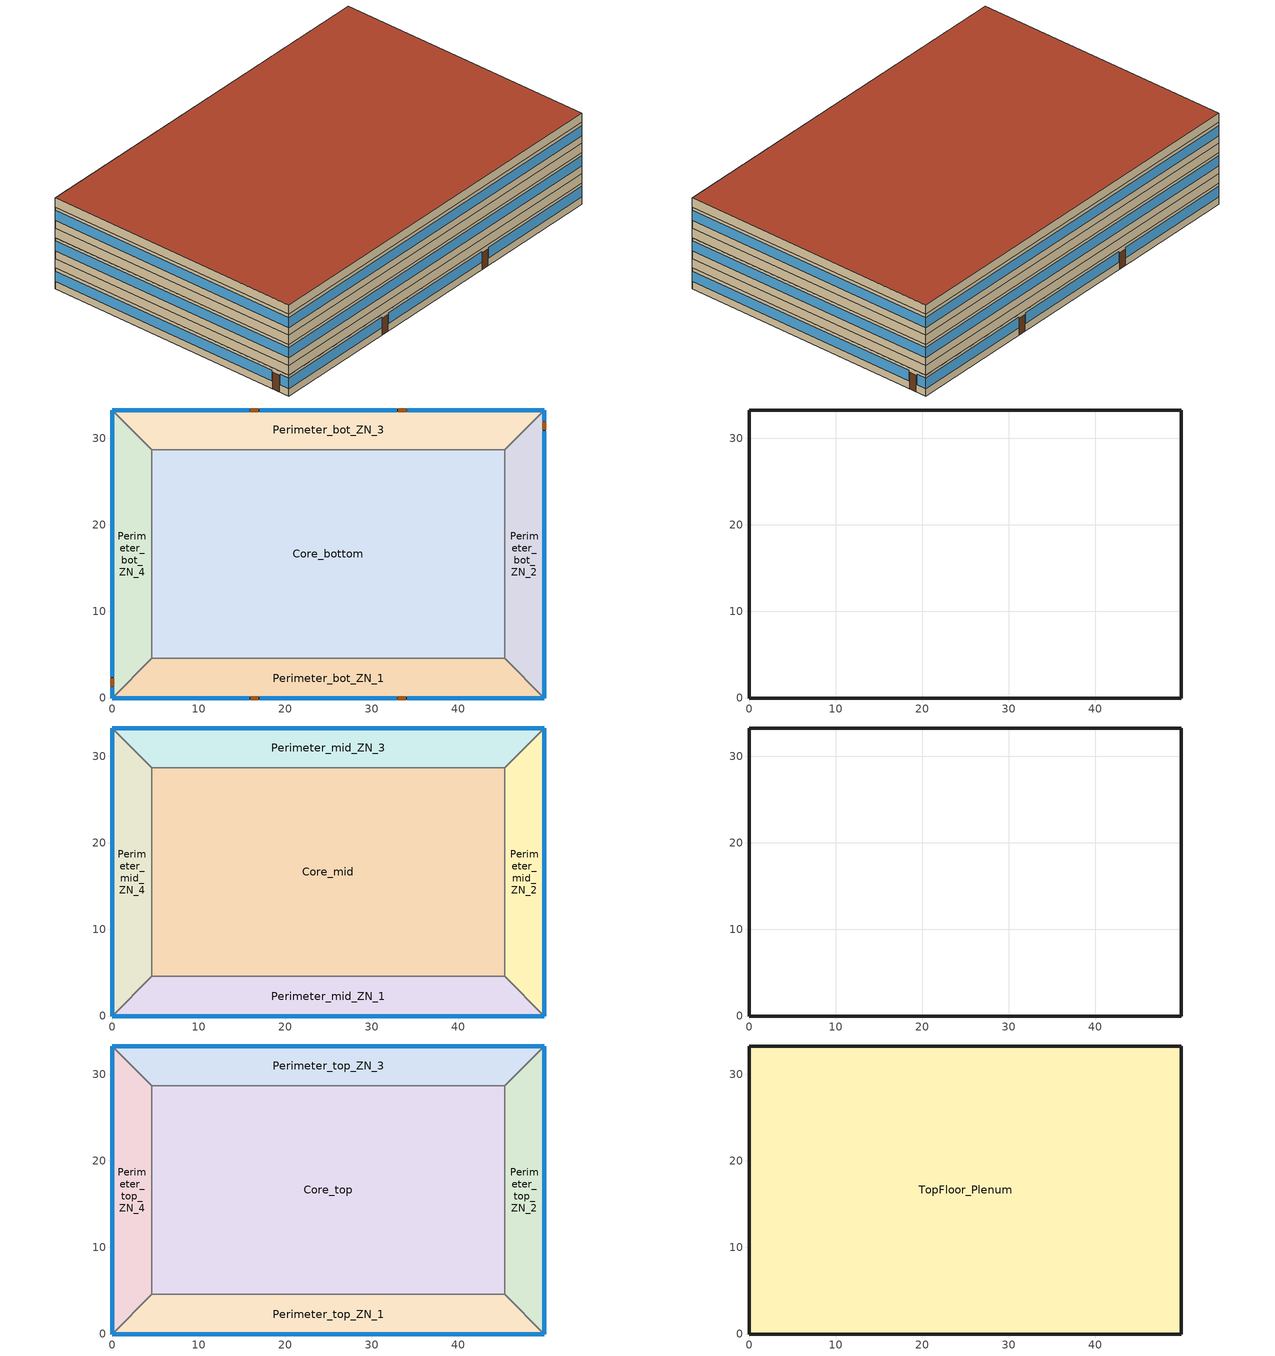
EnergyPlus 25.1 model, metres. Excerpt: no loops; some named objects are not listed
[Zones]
Perimeter_bot_ZN_1
 floor ground (Perimeter_bot_ZN_1_Floor_Ffactor): 0,0 4.57,4.57 45.34,4.57 49.91,0 z0
 wall outside (nonres_ext_wall_grd): 0,0 49.91,0 z0:2.74
 wall to Perimeter_bot_ZN_2 (int_wall): 49.91,0 45.34,4.57 z0:2.74
 window (Window_U_0.292_SHGC_South_0.399): 0,0 15.82,0 / 17.04,0 32.87,0 / 34.09,0 49.91,0 z0.95:2.33
 door (Swinging Door_con): 15.98,0 16.9,0 / 33.01,0 33.93,0 z0:2.13
 ceiling to FirstFloor_Plenum (DropCeiling): 49.91,0 45.34,4.57 4.57,4.57 0,0 z2.74
Perimeter_bot_ZN_2
 floor ground (Perimeter_bot_ZN_2_Floor_Ffactor): 49.91,0 45.34,4.57 45.34,28.7 49.91,33.27 z0
 wall outside (nonres_ext_wall_grd): 49.91,0 49.91,33.27 z0:2.74
 wall to Perimeter_bot_ZN_3 (int_wall): 49.91,33.27 45.34,28.7 z0:2.74
 window (Window_U_0.292_SHGC_East_0.399): 49.91,0 49.91,30.84 / 49.91,32.05 49.91,33.27 z0.97:2.33
 door (Swinging Door_con): 49.91,30.99 49.91,31.9 z0:2.13
 ceiling to FirstFloor_Plenum (DropCeiling): 49.91,33.27 45.34,28.7 45.34,4.57 49.91,0 z2.74
Perimeter_bot_ZN_3
 floor ground (Perimeter_bot_ZN_3_Floor_Ffactor): 49.91,33.27 45.34,28.7 4.57,28.7 0,33.27 z0
 wall outside (nonres_ext_wall_grd): 49.91,33.27 0,33.27 z0:2.74
 wall to Perimeter_bot_ZN_4 (int_wall): 0,33.27 4.57,28.7 z0:2.74
 window (Window_U_0.292_SHGC_North_0.399): 49.91,33.27 34.09,33.27 / 32.87,33.27 17.04,33.27 / 15.82,33.27 0,33.27 z0.95:2.33
 door (Swinging Door_con): 33.94,33.27 33.03,33.27 / 16.84,33.27 15.93,33.27 z0:2.13
 ceiling to FirstFloor_Plenum (DropCeiling): 0,33.27 4.57,28.7 45.34,28.7 49.91,33.27 z2.74
Perimeter_bot_ZN_4
 floor ground (Perimeter_bot_ZN_4_Floor_Ffactor): 0,33.27 4.57,28.7 4.57,4.57 0,0 z0
 wall outside (nonres_ext_wall_grd): 0,33.27 0,0 z0:2.74
 wall to Perimeter_bot_ZN_1 (int_wall): 0,0 4.57,4.57 z0:2.74
 window (Window_U_0.292_SHGC_West_0.399): 0,33.27 0,2.44 / 0,1.22 0,0 z0.97:2.33
 door (Swinging Door_con): 0,2.28 0,1.37 z0:2.13
 ceiling to FirstFloor_Plenum (DropCeiling): 0,0 4.57,4.57 4.57,28.7 0,33.27 z2.74
Core_bottom
 floor adiabatic (Core_bot_ZN_5_Floor_Ffactor): 45.34,28.7 45.34,4.57 4.57,4.57 4.57,28.7 z0
 wall to Perimeter_bot_ZN_1 (int_wall): 4.57,4.57 45.34,4.57 z0:2.74
 wall to Perimeter_bot_ZN_2 (int_wall): 45.34,4.57 45.34,28.7 z0:2.74
 wall to Perimeter_bot_ZN_3 (int_wall): 45.34,28.7 4.57,28.7 z0:2.74
 wall to Perimeter_bot_ZN_4 (int_wall): 4.57,28.7 4.57,4.57 z0:2.74
 ceiling to FirstFloor_Plenum (DropCeiling): 4.57,28.7 4.57,4.57 45.34,4.57 45.34,28.7 z2.74
FirstFloor_Plenum
 wall outside (nonres_ext_wall_grd): 49.91,33.27 0,33.27 0,0 49.91,0 49.91,33.27 z2.74:3.96
Perimeter_mid_ZN_1
 floor to FirstFloor_Plenum (int_slab_floor): 0,0 4.57,4.57 45.34,4.57 49.91,0 z3.96
 wall outside (nonres_ext_wall_mid): 0,0 49.91,0 z3.96:6.71
 wall to Perimeter_mid_ZN_2 (int_wall): 49.91,0 45.34,4.57 z3.96:6.71
 window (Window_U_0.292_SHGC_South_0.399): 0,0 49.91,0 z4.98:6.29
 ceiling to MidFloor_Plenum (DropCeiling): 49.91,0 45.34,4.57 4.57,4.57 0,0 z6.71
Perimeter_mid_ZN_2
 floor to FirstFloor_Plenum (int_slab_floor): 49.91,0 45.34,4.57 45.34,28.7 49.91,33.27 z3.96
 wall outside (nonres_ext_wall_mid): 49.91,0 49.91,33.27 z3.96:6.71
 wall to Perimeter_mid_ZN_3 (int_wall): 49.91,33.27 45.34,28.7 z3.96:6.71
 window (Window_U_0.292_SHGC_East_0.399): 49.91,0 49.91,33.27 z4.98:6.29
 ceiling to MidFloor_Plenum (DropCeiling): 49.91,33.27 45.34,28.7 45.34,4.57 49.91,0 z6.71
Perimeter_mid_ZN_3
 floor to FirstFloor_Plenum (int_slab_floor): 49.91,33.27 45.34,28.7 4.57,28.7 0,33.27 z3.96
 wall outside (nonres_ext_wall_mid): 49.91,33.27 0,33.27 z3.96:6.71
 wall to Perimeter_mid_ZN_4 (int_wall): 0,33.27 4.57,28.7 z3.96:6.71
 window (Window_U_0.292_SHGC_North_0.399): 49.91,33.27 0,33.27 z4.98:6.29
 ceiling to MidFloor_Plenum (DropCeiling): 0,33.27 4.57,28.7 45.34,28.7 49.91,33.27 z6.71
Perimeter_mid_ZN_4
 floor to FirstFloor_Plenum (int_slab_floor): 0,33.27 4.57,28.7 4.57,4.57 0,0 z3.96
 wall outside (nonres_ext_wall_mid): 0,33.27 0,0 z3.96:6.71
 wall to Perimeter_mid_ZN_1 (int_wall): 0,0 4.57,4.57 z3.96:6.71
 window (Window_U_0.292_SHGC_West_0.399): 0,33.27 0,0 z4.98:6.29
 ceiling to MidFloor_Plenum (DropCeiling): 0,0 4.57,4.57 4.57,28.7 0,33.27 z6.71
Core_mid
 floor to FirstFloor_Plenum (int_slab_floor): 45.34,28.7 45.34,4.57 4.57,4.57 4.57,28.7 z3.96
 wall to Perimeter_mid_ZN_3 (int_wall): 45.34,28.7 4.57,28.7 z3.96:6.71
 wall to Perimeter_mid_ZN_2 (int_wall): 45.34,4.57 45.34,28.7 z3.96:6.71
 wall to Perimeter_mid_ZN_1 (int_wall): 4.57,4.57 45.34,4.57 z3.96:6.71
 wall to Perimeter_mid_ZN_4 (int_wall): 4.57,28.7 4.57,4.57 z3.96:6.71
 ceiling to MidFloor_Plenum (DropCeiling): 4.57,28.7 4.57,4.57 45.34,4.57 45.34,28.7 z6.71
MidFloor_Plenum
 wall outside (nonres_ext_wall_mid): 49.91,33.27 0,33.27 0,0 49.91,0 49.91,33.27 z6.71:7.92
Perimeter_top_ZN_1
 floor to MidFloor_Plenum (int_slab_floor): 0,0 4.57,4.57 45.34,4.57 49.91,0 z7.92
 wall outside (nonres_ext_wall_top): 0,0 49.91,0 z7.92:10.67
 wall to Perimeter_top_ZN_2 (int_wall): 49.91,0 45.34,4.57 z7.92:10.67
 window (Window_U_0.292_SHGC_South_0.399): 0,0 49.91,0 z8.95:10.25
 ceiling to TopFloor_Plenum (DropCeiling): 0,0 49.91,0 45.34,4.57 4.57,4.57 z10.67
Perimeter_top_ZN_2
 floor to MidFloor_Plenum (int_slab_floor): 49.91,0 45.34,4.57 45.34,28.7 49.91,33.27 z7.92
 wall outside (nonres_ext_wall_top): 49.91,0 49.91,33.27 z7.92:10.67
 wall to Perimeter_top_ZN_3 (int_wall): 49.91,33.27 45.34,28.7 z7.92:10.67
 window (Window_U_0.292_SHGC_East_0.399): 49.91,0 49.91,33.27 z8.95:10.25
 ceiling to TopFloor_Plenum (DropCeiling): 49.91,0 49.91,33.27 45.34,28.7 45.34,4.57 z10.67
Perimeter_top_ZN_3
 floor to MidFloor_Plenum (int_slab_floor): 49.91,33.27 45.34,28.7 4.57,28.7 0,33.27 z7.92
 wall outside (nonres_ext_wall_top): 49.91,33.27 0,33.27 z7.92:10.67
 wall to Perimeter_top_ZN_4 (int_wall): 0,33.27 4.57,28.7 z7.92:10.67
 window (Window_U_0.292_SHGC_North_0.399): 49.91,33.27 0,33.27 z8.95:10.25
 ceiling to TopFloor_Plenum (DropCeiling): 49.91,33.27 0,33.27 4.57,28.7 45.34,28.7 z10.67
Perimeter_top_ZN_4
 floor to MidFloor_Plenum (int_slab_floor): 0,33.27 4.57,28.7 4.57,4.57 0,0 z7.92
 wall outside (nonres_ext_wall_top): 0,33.27 0,0 z7.92:10.67
 wall to Perimeter_top_ZN_1 (int_wall): 0,0 4.57,4.57 z7.92:10.67
 window (Window_U_0.292_SHGC_West_0.399): 0,33.27 0,0 z8.95:10.25
 ceiling to TopFloor_Plenum (DropCeiling): 0,33.27 0,0 4.57,4.57 4.57,28.7 z10.67
Core_top
 floor to MidFloor_Plenum (int_slab_floor): 45.34,28.7 45.34,4.57 4.57,4.57 4.57,28.7 z7.92
 wall to Perimeter_top_ZN_3 (int_wall): 45.34,28.7 4.57,28.7 z7.92:10.67
 wall to Perimeter_top_ZN_2 (int_wall): 45.34,4.57 45.34,28.7 z7.92:10.67
 wall to Perimeter_top_ZN_1 (int_wall): 4.57,4.57 45.34,4.57 z7.92:10.67
 wall to Perimeter_top_ZN_4 (int_wall): 4.57,28.7 4.57,4.57 z7.92:10.67
 ceiling to TopFloor_Plenum (DropCeiling): 45.34,4.57 45.34,28.7 4.57,28.7 4.57,4.57 z10.67
TopFloor_Plenum
 wall outside (nonres_ext_wall_top): 49.91,33.27 0,33.27 0,0 49.91,0 49.91,33.27 z10.67:11.89
 roof outside (nonres_roof): 49.91,0 49.91,33.27 0,33.27 0,0 z11.89
[Building]
OfficeMedium: North Axis=0; Terrain=City; Loads Convergence Tolerance Value=0.04; Temperature Convergence Tolerance Value=0.2; Solar Distribution=FullInteriorAndExterior; Maximum Number of Warmup Days=25; Minimum Number of Warmup Days=6
[Site:Location]
International Falls Intl Ap_MN_USA Design_Conditions: Latitude=48.57; Longitude=-93.4; Time Zone=-6; Elevation=359
[SizingPeriod:DesignDay] Day of Month=21; DryBulb Temperature Range Modifier Type=DefaultMultipliers; Humidity Condition Type=Wetbulb; Barometric Pressure=97086; Rain Indicator=No; Snow Indicator=No; Daylight Saving Time Indicator=No
Name | Month | Day Type | Maximum DryBulb Temperature | Daily DryBulb Temperature Range | Wetbulb or DewPoint at Maximum DryBulb | Wind Speed | Wind Direction | Solar Model Indicator | Sky Clearness | ASHRAE Clear Sky Optical Depth for Beam Irradiance taub | ASHRAE Clear Sky Optical Depth for Diffuse Irradiance taud
International Falls Intl Ap Ann Htg 99.6% Condns DB | 1 | WinterDesignDay | -32.7 | 0 | -32.7 | 2.4 | 210 | ASHRAEClearSky | 0
International Falls Intl Ap Ann Clg .4% Condns DB=>MWB | 7 | SummerDesignDay | 30.1 | 12.4 | 21.1 | 4.7 | 200 | ASHRAETau |  | 0.405 | 2.2
[Site:GroundTemperature:FCfactorMethod]
January Ground Temperature=5.4; February Ground Temperature=-2; March Ground Temperature=-14.6; April Ground Temperature=-16.9; May Ground Temperature=-11.5; June Ground Temperature=-6.2; July Ground Temperature=4; August Ground Temperature=13.4; September Ground Temperature=18; October Ground Temperature=19.7; November Ground Temperature=17.9; December Ground Temperature=12.3
[Site:WaterMainsTemperature]
Calculation Method=Correlation; Annual Average Outdoor Air Temperature=3.29167; Maximum Difference In Monthly Average Outdoor Air Temperatures=36.6
[Material]
Name | Roughness | Thickness | Conductivity | Density | Specific Heat | Thermal Absorptance | Solar Absorptance | Visible Absorptance
Std Wood 6inch | MediumSmooth | 0.15 | 0.12 | 540 | 1210 | 0.9 | 0.7 | 0.7
AC02 Acoustic Ceiling | MediumSmooth | 0.0127 | 0.057 | 288 | 1339 | 0.9 | 0.7 | 0.2
F07 25mm stucco | Smooth | 0.0254 | 0.72 | 1856 | 840 | 0.9 | 0.7 | 0.7
F08 Metal surface | Smooth | 0.0008 | 45.28 | 7824 | 500
F13 Built-up roofing | Rough | 0.0095 | 0.16 | 1120 | 1460 | 0.9 | 0.7
G01 13mm gypsum board | Smooth | 0.0127 | 0.16 | 800 | 1090 | 0.9 | 0.7 | 0.5
G01 16mm gypsum board | MediumSmooth | 0.0159 | 0.16 | 800 | 1090
100mm Normalweight concrete floor | MediumRough | 0.1016 | 2.31 | 2322 | 832
[Material:NoMass] Thermal Absorptance=0.9; Solar Absorptance=0.7
Name | Roughness | Thermal Resistance | Visible Absorptance
Opaque Door panel_con | MediumRough | 0.475973 | 0.7
CP02 CARPET PAD | VeryRough | 0.21648 | 0.8
Nonres_Roof_Insulation | MediumSmooth | 6.09289 | 0.7
Nonres_Exterior_Wall_Insulation_grd | MediumSmooth | 1.78094 | 0.7
Nonres_Exterior_Wall_Insulation_mid | MediumSmooth | 1.80405 | 0.7
Nonres_Exterior_Wall_Insulation_top | MediumSmooth | 1.41632 | 0.7
[WindowMaterial:SimpleGlazingSystem] UFactor=1.65805; Solar Heat Gain Coefficient=0.399; Visible Transmittance=0.4389
Glazing Layer East; Glazing Layer South; Glazing Layer West; Glazing Layer North
[Construction]
Swinging Door_con: Opaque Door panel_con
InteriorFurnishings: Std Wood 6inch
DropCeiling: AC02 Acoustic Ceiling
int_wall: G01 13mm gypsum board, G01 13mm gypsum board
int_slab_floor: 100mm Normalweight concrete floor, CP02 CARPET PAD
nonres_roof: F13 Built-up roofing, Nonres_Roof_Insulation, F08 Metal surface
nonres_ext_wall_grd: F07 25mm stucco, G01 16mm gypsum board, Nonres_Exterior_Wall_Insulation_grd, G01 16mm gypsum board
nonres_ext_wall_mid: F07 25mm stucco, G01 16mm gypsum board, Nonres_Exterior_Wall_Insulation_mid, G01 16mm gypsum board
nonres_ext_wall_top: F07 25mm stucco, G01 16mm gypsum board, Nonres_Exterior_Wall_Insulation_top, G01 16mm gypsum board
Window_U_0.292_SHGC_East_0.399: Glazing Layer East
Window_U_0.292_SHGC_South_0.399: Glazing Layer South
Window_U_0.292_SHGC_West_0.399: Glazing Layer West
Window_U_0.292_SHGC_North_0.399: Glazing Layer North
[Construction:FfactorGroundFloor] FFactor=0.88281
Name | Area | PerimeterExposed
Perimeter_bot_ZN_1_Floor_Ffactor; Perimeter_bot_ZN_3_Floor_Ffactor | 207.338 | 49.911
Perimeter_bot_ZN_2_Floor_Ffactor | 131.262 | 33.2738
Perimeter_bot_ZN_4_Floor_Ffactor | 131.254 | 33.2738
Core_bot_ZN_5_Floor_Ffactor | 983.537 | 0
[Zone] Type=1; Multiplier=1; Volume=autocalculate; Floor Area=autocalculate
Name | Ceiling Height | Part of Total Floor Area
Core_bottom; Core_mid; Core_top; Perimeter_top_ZN_3; Perimeter_top_ZN_2; Perimeter_top_ZN_1; Perimeter_top_ZN_4; Perimeter_bot_ZN_3; Perimeter_bot_ZN_2; Perimeter_bot_ZN_1; Perimeter_bot_ZN_4; Perimeter_mid_ZN_3; Perimeter_mid_ZN_2; Perimeter_mid_ZN_1; Perimeter_mid_ZN_4 | 2.7432 | YES
TopFloor_Plenum; MidFloor_Plenum; FirstFloor_Plenum | 1.2192 | No
[InternalMass] Construction=InteriorFurnishings
Name | Zone or ZoneList | Surface Area
Core_bottom_InternalMass_1 | Core_bottom | 1967.077
Core_mid_InternalMass_1 | Core_mid | 1967.077
Core_top_InternalMass_1 | Core_top | 1967.077
Perimeter_top_ZN_3_InternalMass_1 | Perimeter_top_ZN_3 | 414.675
Perimeter_top_ZN_2_InternalMass_1 | Perimeter_top_ZN_2 | 262.5073
Perimeter_top_ZN_1_InternalMass_1 | Perimeter_top_ZN_1 | 414.6723
Perimeter_top_ZN_4_InternalMass_1 | Perimeter_top_ZN_4 | 262.5056
Perimeter_bot_ZN_3_InternalMass_1 | Perimeter_bot_ZN_3 | 414.675
Perimeter_bot_ZN_2_InternalMass_1 | Perimeter_bot_ZN_2 | 262.5073
Perimeter_bot_ZN_1_InternalMass_1 | Perimeter_bot_ZN_1 | 414.6723
Perimeter_bot_ZN_4_InternalMass_1 | Perimeter_bot_ZN_4 | 262.5056
Perimeter_mid_ZN_3_InternalMass_1 | Perimeter_mid_ZN_3 | 414.675
Perimeter_mid_ZN_2_InternalMass_1 | Perimeter_mid_ZN_2 | 262.5073
Perimeter_mid_ZN_1_InternalMass_1 | Perimeter_mid_ZN_1 | 414.6723
Perimeter_mid_ZN_4_InternalMass_1 | Perimeter_mid_ZN_4 | 262.5056
[People] Number of People Calculation Method=Area/Person; Floor Area per Person=18.5788; Fraction Radiant=0.3; Sensible Heat Fraction=AUTOCALCULATE; Activity Level Schedule=ACTIVITY_SCH; Enable ASHRAE 55 Comfort Warnings=No; Mean Radiant Temperature Calculation Type=EnclosureAveraged; Work Efficiency Schedule=WORK_EFF_SCH; Clothing Insulation Calculation Method=ClothingInsulationSchedule; Clothing Insulation Schedule=CLOTHING_SCH; Air Velocity Schedule=AIR_VELO_SCH; Thermal Comfort Model 1 Type=FANGER
Name | Zone or ZoneList or Space or SpaceList | Number of People Schedule
Core_bottom | Core_bottom | BLDG_OCC_SCH_wo_SB
Core_mid | Core_mid | BLDG_OCC_SCH_wo_SB
Core_top | Core_top | BLDG_OCC_SCH_wo_SB
Perimeter_top_ZN_3 | Perimeter_top_ZN_3 | BLDG_OCC_SCH_wo_SB
Perimeter_top_ZN_2 | Perimeter_top_ZN_2 | BLDG_OCC_SCH_wo_SB
Perimeter_top_ZN_1 | Perimeter_top_ZN_1 | BLDG_OCC_SCH_wo_SB
Perimeter_top_ZN_4 | Perimeter_top_ZN_4 | BLDG_OCC_SCH_wo_SB
Perimeter_bot_ZN_3 | Perimeter_bot_ZN_3 | BLDG_OCC_SCH_wo_SB
Perimeter_bot_ZN_2 | Perimeter_bot_ZN_2 | BLDG_OCC_SCH_wo_SB
Perimeter_bot_ZN_1 | Perimeter_bot_ZN_1 | BLDG_OCC_SCH_wo_SB
Perimeter_bot_ZN_4 | Perimeter_bot_ZN_4 | BLDG_OCC_SCH_wo_SB
Perimeter_mid_ZN_3 | Perimeter_mid_ZN_3 | BLDG_OCC_SCH_wo_SB
Perimeter_mid_ZN_2 | Perimeter_mid_ZN_2 | BLDG_OCC_SCH_w_SB
Perimeter_mid_ZN_1 | Perimeter_mid_ZN_1 | BLDG_OCC_SCH_wo_SB
Perimeter_mid_ZN_4 | Perimeter_mid_ZN_4 | BLDG_OCC_SCH_wo_SB
[Lights] Schedule=ltg_sch_office; Design Level Calculation Method=Watts/Area; Watts per Floor Area=5.803983; Return Air Fraction=0; Fraction Radiant=0.7; Fraction Visible=0.2; Fraction Replaceable=1; EndUse Subcategory=LightsWired; Return Air Fraction Calculated from Plenum Temperature=No
Name | Zone or ZoneList or Space or SpaceList
Core_bottom_Lights | Core_bottom
Core_mid_Lights | Core_mid
Core_top_Lights | Core_top
Perimeter_top_ZN_3_Lights | Perimeter_top_ZN_3
Perimeter_top_ZN_2_Lights | Perimeter_top_ZN_2
Perimeter_top_ZN_1_Lights | Perimeter_top_ZN_1
Perimeter_top_ZN_4_Lights | Perimeter_top_ZN_4
Perimeter_bot_ZN_3_Lights | Perimeter_bot_ZN_3
Perimeter_bot_ZN_2_Lights | Perimeter_bot_ZN_2
Perimeter_bot_ZN_1_Lights | Perimeter_bot_ZN_1
Perimeter_bot_ZN_4_Lights | Perimeter_bot_ZN_4
Perimeter_mid_ZN_3_Lights | Perimeter_mid_ZN_3
Perimeter_mid_ZN_2_Lights | Perimeter_mid_ZN_2
Perimeter_mid_ZN_1_Lights | Perimeter_mid_ZN_1
Perimeter_mid_ZN_4_Lights | Perimeter_mid_ZN_4
[ElectricEquipment] Design Level Calculation Method=EquipmentLevel; Fraction Latent=0; Fraction Radiant=0.5; Fraction Lost=0
Name | Zone or ZoneList or Space or SpaceList | Schedule | Design Level | EndUse Subcategory
Core_bottom_MiscPlug_Equip | Core_bottom | BLDG_EQUIP_SCH | 7937.16 | MiscPlug
Core_mid_MiscPlug_Equip | Core_mid | BLDG_EQUIP_SCH | 7937.16 | MiscPlug
Core_top_MiscPlug_Equip | Core_top | BLDG_EQUIP_SCH | 7937.16 | MiscPlug
Perimeter_top_ZN_3_MiscPlug_Equip | Perimeter_top_ZN_3 | BLDG_EQUIP_SCH | 1673.21 | MiscPlug
Perimeter_top_ZN_2_MiscPlug_Equip | Perimeter_top_ZN_2 | BLDG_EQUIP_SCH | 1059.217 | MiscPlug
Perimeter_top_ZN_1_MiscPlug_Equip | Perimeter_top_ZN_1 | BLDG_EQUIP_SCH | 1673.2 | MiscPlug
Perimeter_top_ZN_4_MiscPlug_Equip | Perimeter_top_ZN_4 | BLDG_EQUIP_SCH | 1059.21 | MiscPlug
Perimeter_bot_ZN_3_MiscPlug_Equip | Perimeter_bot_ZN_3 | BLDG_EQUIP_SCH | 1673.21 | MiscPlug
Perimeter_bot_ZN_2_MiscPlug_Equip | Perimeter_bot_ZN_2 | BLDG_EQUIP_SCH | 1059.217 | MiscPlug
Perimeter_bot_ZN_1_MiscPlug_Equip | Perimeter_bot_ZN_1 | BLDG_EQUIP_SCH | 1673.2 | MiscPlug
Perimeter_bot_ZN_4_MiscPlug_Equip | Perimeter_bot_ZN_4 | BLDG_EQUIP_SCH | 1059.21 | MiscPlug
Perimeter_mid_ZN_3_MiscPlug_Equip | Perimeter_mid_ZN_3 | BLDG_EQUIP_SCH | 1673.21 | MiscPlug
Perimeter_mid_ZN_2_MiscPlug_Equip | Perimeter_mid_ZN_2 | BLDG_EQUIP_SCH | 1059.217 | MiscPlug
Perimeter_mid_ZN_1_MiscPlug_Equip | Perimeter_mid_ZN_1 | BLDG_EQUIP_SCH | 1673.2 | MiscPlug
Perimeter_mid_ZN_4_MiscPlug_Equip | Perimeter_mid_ZN_4 | BLDG_EQUIP_SCH | 1059.21 | MiscPlug
Core_bottom_Elevators_Equip | Core_bottom | BLDG_ELEVATORS | 8517.82 | ElevatorLift
Elevators_Lights_Fan | Core_bottom | ELEV_LIGHT_FAN_SCH_ADD_DF | 105.31 | ElevatorLightsFan
[Daylighting:Controls] Daylighting Method=SplitFlux; Availability Schedule=DaylightAvailSch; Lighting Control Type=Continuousoff; Minimum Input Power Fraction for Continuous or ContinuousOff Dimming Control=0.2; Minimum Light Output Fraction for Continuous or ContinuousOff Dimming Control=0.2; Number of Stepped Control Steps=3; Probability Lighting will be Reset When Needed in Manual Stepped Control=1; Maximum Allowable Discomfort Glare Index=22; Fraction of Lights Controlled by Reference Point 1=0.3835; Illuminance Setpoint at Reference Point 1=377; Fraction of Lights Controlled by Reference Point 2=0.1395; Illuminance Setpoint at Reference Point 2=377
Name | Zone or Space | Glare Calculation Daylighting Reference Point | Glare Calculation Azimuth Angle of View Direction Clockwise from Zone yAxis | Daylighting Reference Point 1 | Daylighting Reference Point 2
Perimeter_bot_ZN_1_DaylCtrl | Perimeter_bot_ZN_1 | Perimeter_bot_ZN_1_DaylRefPt1 | 180 | Perimeter_bot_ZN_1_DaylRefPt1 | Perimeter_bot_ZN_1_DaylRefPt2
Perimeter_bot_ZN_2_DaylCtrl | Perimeter_bot_ZN_2 | Perimeter_bot_ZN_2_DaylRefPt1 | 90 | Perimeter_bot_ZN_2_DaylRefPt1 | Perimeter_bot_ZN_2_DaylRefPt2
Perimeter_bot_ZN_3_DaylCtrl | Perimeter_bot_ZN_3 | Perimeter_bot_ZN_3_DaylRefPt1 | 0 | Perimeter_bot_ZN_3_DaylRefPt1 | Perimeter_bot_ZN_3_DaylRefPt2
Perimeter_bot_ZN_4_DaylCtrl | Perimeter_bot_ZN_4 | Perimeter_bot_ZN_4_DaylRefPt1 | 270 | Perimeter_bot_ZN_4_DaylRefPt1 | Perimeter_bot_ZN_4_DaylRefPt2
Perimeter_mid_ZN_1_DaylCtrl | Perimeter_mid_ZN_1 | Perimeter_mid_ZN_1_DaylRefPt1 | 180 | Perimeter_mid_ZN_1_DaylRefPt1 | Perimeter_mid_ZN_1_DaylRefPt2
Perimeter_mid_ZN_2_DaylCtrl | Perimeter_mid_ZN_2 | Perimeter_mid_ZN_2_DaylRefPt1 | 90 | Perimeter_mid_ZN_2_DaylRefPt1 | Perimeter_mid_ZN_2_DaylRefPt2
Perimeter_mid_ZN_3_DaylCtrl | Perimeter_mid_ZN_3 | Perimeter_mid_ZN_3_DaylRefPt1 | 0 | Perimeter_mid_ZN_3_DaylRefPt1 | Perimeter_mid_ZN_3_DaylRefPt2
Perimeter_mid_ZN_4_DaylCtrl | Perimeter_mid_ZN_4 | Perimeter_mid_ZN_4_DaylRefPt1 | 270 | Perimeter_mid_ZN_4_DaylRefPt1 | Perimeter_mid_ZN_4_DaylRefPt2
Perimeter_top_ZN_1_DaylCtrl | Perimeter_top_ZN_1 | Perimeter_top_ZN_1_DaylRefPt1 | 180 | Perimeter_top_ZN_1_DaylRefPt1 | Perimeter_top_ZN_1_DaylRefPt2
Perimeter_top_ZN_2_DaylCtrl | Perimeter_top_ZN_2 | Perimeter_top_ZN_2_DaylRefPt1 | 90 | Perimeter_top_ZN_2_DaylRefPt1 | Perimeter_top_ZN_2_DaylRefPt2
Perimeter_top_ZN_3_DaylCtrl | Perimeter_top_ZN_3 | Perimeter_top_ZN_3_DaylRefPt1 | 0 | Perimeter_top_ZN_3_DaylRefPt1 | Perimeter_top_ZN_3_DaylRefPt2
Perimeter_top_ZN_4_DaylCtrl | Perimeter_top_ZN_4 | Perimeter_top_ZN_4_DaylRefPt1 | 270 | Perimeter_top_ZN_4_DaylRefPt1 | Perimeter_top_ZN_4_DaylRefPt2
[ZoneInfiltration:DesignFlowRate] Temperature Term Coefficient=0; Velocity Squared Term Coefficient=0
Name | Zone or ZoneList or Space or SpaceList | Schedule | Design Flow Rate Calculation Method | Design Flow Rate | Flow Rate per Exterior Surface Area | Constant Term Coefficient | Velocity Term Coefficient
Perimeter_top_ZN_3_Infiltration | Perimeter_top_ZN_3 | INFIL_SCH_PNNL | Flow/ExteriorWallArea | 0 | 0.000569572 | 0 | 0.224
Perimeter_top_ZN_2_Infiltration | Perimeter_top_ZN_2 | INFIL_SCH_PNNL | Flow/ExteriorWallArea | 0 | 0.000569572 | 0 | 0.224
Perimeter_top_ZN_1_Infiltration | Perimeter_top_ZN_1 | INFIL_SCH_PNNL | Flow/ExteriorWallArea | 0 | 0.000569572 | 0 | 0.224
Perimeter_top_ZN_4_Infiltration | Perimeter_top_ZN_4 | INFIL_SCH_PNNL | Flow/ExteriorWallArea | 0 | 0.000569572 | 0 | 0.224
Perimeter_bot_ZN_3_Infiltration | Perimeter_bot_ZN_3 | INFIL_SCH_PNNL | Flow/ExteriorWallArea | 0 | 0.000569572 | 0 | 0.224
Perimeter_bot_ZN_2_Infiltration | Perimeter_bot_ZN_2 | INFIL_SCH_PNNL | Flow/ExteriorWallArea | 0 | 0.000569572 | 0 | 0.224
Perimeter_bot_ZN_1_Infiltration | Perimeter_bot_ZN_1 | INFIL_SCH_PNNL | Flow/ExteriorWallArea | 0 | 0.000569572 | 0 | 0.224
Perimeter_bot_ZN_1_Door_Infiltration | Perimeter_bot_ZN_1 | INFIL_Door_Opening_SCH | Flow/Zone | 0.67866 |  | 1 | 0
Perimeter_bot_ZN_4_Infiltration | Perimeter_bot_ZN_4 | INFIL_SCH_PNNL | Flow/ExteriorWallArea | 0 | 0.000569572 | 0 | 0.224
Perimeter_mid_ZN_3_Infiltration | Perimeter_mid_ZN_3 | INFIL_SCH_PNNL | Flow/ExteriorWallArea | 0 | 0.000569572 | 0 | 0.224
Perimeter_mid_ZN_2_Infiltration | Perimeter_mid_ZN_2 | INFIL_SCH_PNNL | Flow/ExteriorWallArea | 0 | 0.000569572 | 0 | 0.224
Perimeter_mid_ZN_1_Infiltration | Perimeter_mid_ZN_1 | INFIL_SCH_PNNL | Flow/ExteriorWallArea | 0 | 0.000569572 | 0 | 0.224
Perimeter_mid_ZN_4_Infiltration | Perimeter_mid_ZN_4 | INFIL_SCH_PNNL | Flow/ExteriorWallArea | 0 | 0.000569572 | 0 | 0.224
FirstFloor_Plenum_Infiltration | FirstFloor_Plenum | INFIL_SCH_PNNL | Flow/ExteriorWallArea | 0 | 0.000569572 | 0 | 0.224
MidFloor_Plenum_Infiltration | MidFloor_Plenum | INFIL_SCH_PNNL | Flow/ExteriorWallArea | 0 | 0.000569572 | 0 | 0.224
TopFloor_Plenum_Infiltration | TopFloor_Plenum | INFIL_SCH_PNNL | Flow/ExteriorWallArea | 0 | 0.000569572 | 0 | 0.224
[Exterior:Lights] Control Option=AstronomicalClock; EndUse Subcategory=General
Name | Schedule | Design Level
Exterior_Lights_a | Exterior_lighting_schedule_a | 542.49
Exterior_Lights_b | Exterior_lighting_schedule_b_2016 | 280.18
Exterior_Lights_c | Exterior_lighting_schedule_c_2016 | 3002.07
[AirLoopHVAC:ReturnPlenum]
Name | Zone
FirstFloor_Plenum_Return | FirstFloor_Plenum
MidFloor_Plenum_Return | MidFloor_Plenum
TopFloor_Plenum_Return | TopFloor_Plenum
[EnergyManagementSystem:Sensor]
Name | OutputVariable or OutputMeter | OutputVariable or OutputMeter Index Key
Facility_Int_LTG | InteriorLights:Electricity
OAT | Site Outdoor Air Drybulb Temperature | Environment
[EnergyManagementSystem:Actuator]
Name | Actuated Component Unique | Actuated Component Type | Actuated Component Control Type
Core_bottom_Light_Actuator | Core_bottom_lights | Lights | Electricity Rate
Core_mid_Light_Actuator | Core_mid_lights | Lights | Electricity Rate
Core_top_Light_Actuator | Core_top_lights | Lights | Electricity Rate
Perimeter_top_ZN_3_Light_Actuator | Perimeter_top_ZN_3_lights | Lights | Electricity Rate
Perimeter_top_ZN_2_Light_Actuator | Perimeter_top_ZN_2_lights | Lights | Electricity Rate
Perimeter_top_ZN_1_Light_Actuator | Perimeter_top_ZN_1_lights | Lights | Electricity Rate
Perimeter_top_ZN_4_Light_Actuator | Perimeter_top_ZN_4_lights | Lights | Electricity Rate
Perimeter_bot_ZN_3_Light_Actuator | Perimeter_bot_ZN_3_lights | Lights | Electricity Rate
Perimeter_bot_ZN_2_Light_Actuator | Perimeter_bot_ZN_2_lights | Lights | Electricity Rate
Perimeter_bot_ZN_1_Light_Actuator | Perimeter_bot_ZN_1_lights | Lights | Electricity Rate
Perimeter_bot_ZN_4_Light_Actuator | Perimeter_bot_ZN_4_lights | Lights | Electricity Rate
Perimeter_mid_ZN_3_Light_Actuator | Perimeter_mid_ZN_3_lights | Lights | Electricity Rate
Perimeter_mid_ZN_2_Light_Actuator | Perimeter_mid_ZN_2_lights | Lights | Electricity Rate
Perimeter_mid_ZN_1_Light_Actuator | Perimeter_mid_ZN_1_lights | Lights | Electricity Rate
Perimeter_mid_ZN_4_Light_Actuator | Perimeter_mid_ZN_4_lights | Lights | Electricity Rate
pacu_vav_bot_MAX_OA_FRAC | VAV_BOT Max OA Fraction | Schedule:Constant | Schedule Value
pacu_vav_mid_MAX_OA_FRAC | VAV_MID Max OA Fraction | Schedule:Constant | Schedule Value
pacu_vav_top_MAX_OA_FRAC | VAV_TOP Max OA Fraction | Schedule:Constant | Schedule Value
CLGSETP_SCH_Actuator | CLGSETP_SCH_Yes_Optimum | Schedule:Compact | Schedule Value
CLGSETP_SCH_w_SB_Actuator | CLGSETP_SCH_Yes_Optimum_w_SB | Schedule:Compact | Schedule Value
HTGSETP_SCH_Actuator | HTGSETP_SCH_Yes_Optimum | Schedule:Compact | Schedule Value
HTGSETP_SCH_w_SB_Actuator | HTGSETP_SCH_Yes_Optimum_w_SB | Schedule:Compact | Schedule Value
[EnergyManagementSystem:ProgramCallingManager]
Transformer_Load_Prog_Manager: AfterPredictorAfterHVACManagers; Transformer_Load_Prog
SET_Core_bottom_Light_EMS_Program_Prog_Manager: BeginTimestepBeforePredictor; SET_Core_bottom_Light_EMS_Program
SET_Core_mid_Light_EMS_Program_Prog_Manager: BeginTimestepBeforePredictor; SET_Core_mid_Light_EMS_Program
SET_Core_top_Light_EMS_Program_Prog_Manager: BeginTimestepBeforePredictor; SET_Core_top_Light_EMS_Program
SET_Perimeter_top_ZN_3_Light_EMS_Program_Prog_Manager: BeginTimestepBeforePredictor; SET_Perimeter_top_ZN_3_Light_EMS_Program
SET_Perimeter_top_ZN_2_Light_EMS_Program_Prog_Manager: BeginTimestepBeforePredictor; SET_Perimeter_top_ZN_2_Light_EMS_Program
SET_Perimeter_top_ZN_1_Light_EMS_Program_Prog_Manager: BeginTimestepBeforePredictor; SET_Perimeter_top_ZN_1_Light_EMS_Program
SET_Perimeter_top_ZN_4_Light_EMS_Program_Prog_Manager: BeginTimestepBeforePredictor; SET_Perimeter_top_ZN_4_Light_EMS_Program
SET_Perimeter_bot_ZN_3_Light_EMS_Program_Prog_Manager: BeginTimestepBeforePredictor; SET_Perimeter_bot_ZN_3_Light_EMS_Program
SET_Perimeter_bot_ZN_2_Light_EMS_Program_Prog_Manager: BeginTimestepBeforePredictor; SET_Perimeter_bot_ZN_2_Light_EMS_Program
SET_Perimeter_bot_ZN_1_Light_EMS_Program_Prog_Manager: BeginTimestepBeforePredictor; SET_Perimeter_bot_ZN_1_Light_EMS_Program
SET_Perimeter_bot_ZN_4_Light_EMS_Program_Prog_Manager: BeginTimestepBeforePredictor; SET_Perimeter_bot_ZN_4_Light_EMS_Program
SET_Perimeter_mid_ZN_3_Light_EMS_Program_Prog_Manager: BeginTimestepBeforePredictor; SET_Perimeter_mid_ZN_3_Light_EMS_Program
SET_Perimeter_mid_ZN_2_Light_EMS_Program_Prog_Manager: BeginTimestepBeforePredictor; SET_Perimeter_mid_ZN_2_Light_EMS_Program
SET_Perimeter_mid_ZN_1_Light_EMS_Program_Prog_Manager: BeginTimestepBeforePredictor; SET_Perimeter_mid_ZN_1_Light_EMS_Program
SET_Perimeter_mid_ZN_4_Light_EMS_Program_Prog_Manager: BeginTimestepBeforePredictor; SET_Perimeter_mid_ZN_4_Light_EMS_Program
pacu_vav_bot_MAX_OA_FRAC_Prog_Manager: AfterPredictorAfterHVACManagers; pacu_vav_bot_MAX_OA_FRAC
pacu_vav_mid_MAX_OA_FRAC_Prog_Manager: AfterPredictorAfterHVACManagers; pacu_vav_mid_MAX_OA_FRAC
pacu_vav_top_MAX_OA_FRAC_Prog_Manager: AfterPredictorAfterHVACManagers; pacu_vav_top_MAX_OA_FRAC
OA_BASED_OPTIMUM_START_EMS_Program Manager: BeginTimestepBeforePredictor; OA_BASED_OPTIMUM_START_EMS_Program
[EnergyManagementSystem:Program]
Transformer_Load_Prog: SET Wired_LTG = Facility_Int_LTG*0.0281
SET_Core_bottom_Light_EMS_Program: SET Core_bottom_LSr_IP =0.093*Core_bottom_LSr/Core_bottom_Area; IF (Core_bottom_Occ_Sensor <= 0) && (Core_bottom_LSr_IP >= 0.02); SET Core_bottom_Light_Actuator = 0.02*Core_bottom_Area/0.09290304; ELSE; SET Core_bottom_Light_Actuator = NULL; ENDIF
SET_Core_mid_Light_EMS_Program: SET Core_mid_LSr_IP =0.093*Core_mid_LSr/Core_mid_Area; IF (Core_mid_Occ_Sensor <= 0) && (Core_mid_LSr_IP >= 0.02); SET Core_mid_Light_Actuator = 0.02*Core_mid_Area/0.09290304; ELSE; SET Core_mid_Light_Actuator = NULL; ENDIF
SET_Core_top_Light_EMS_Program: SET Core_top_LSr_IP =0.093*Core_top_LSr/Core_top_Area; IF (Core_top_Occ_Sensor <= 0) && (Core_top_LSr_IP >= 0.02); SET Core_top_Light_Actuator = 0.02*Core_top_Area/0.09290304; ELSE; SET Core_top_Light_Actuator = NULL; ENDIF
SET_Perimeter_top_ZN_3_Light_EMS_Program: SET Perimeter_top_ZN_3_LSr_IP =0.093*Perimeter_top_ZN_3_LSr/Perimeter_top_ZN_3_Area; IF (Perimeter_top_ZN_3_Occ_Sensor <= 0) && (Perimeter_top_ZN_3_LSr_IP >= 0.02); SET Perimeter_top_ZN_3_Light_Actuator = 0.02*Perimeter_top_ZN_3_Area/0.09290304; ELSE; SET Perimeter_top_ZN_3_Light_Actuator = NULL; ENDIF
SET_Perimeter_top_ZN_2_Light_EMS_Program: SET Perimeter_top_ZN_2_LSr_IP =0.093*Perimeter_top_ZN_2_LSr/Perimeter_top_ZN_2_Area; IF (Perimeter_top_ZN_2_Occ_Sensor <= 0) && (Perimeter_top_ZN_2_LSr_IP >= 0.02); SET Perimeter_top_ZN_2_Light_Actuator = 0.02*Perimeter_top_ZN_2_Area/0.09290304; ELSE; SET Perimeter_top_ZN_2_Light_Actuator = NULL; ENDIF
SET_Perimeter_top_ZN_1_Light_EMS_Program: SET Perimeter_top_ZN_1_LSr_IP =0.093*Perimeter_top_ZN_1_LSr/Perimeter_top_ZN_1_Area; IF (Perimeter_top_ZN_1_Occ_Sensor <= 0) && (Perimeter_top_ZN_1_LSr_IP >= 0.02); SET Perimeter_top_ZN_1_Light_Actuator = 0.02*Perimeter_top_ZN_1_Area/0.09290304; ELSE; SET Perimeter_top_ZN_1_Light_Actuator = NULL; ENDIF
SET_Perimeter_top_ZN_4_Light_EMS_Program: SET Perimeter_top_ZN_4_LSr_IP =0.093*Perimeter_top_ZN_4_LSr/Perimeter_top_ZN_4_Area; IF (Perimeter_top_ZN_4_Occ_Sensor <= 0) && (Perimeter_top_ZN_4_LSr_IP >= 0.02); SET Perimeter_top_ZN_4_Light_Actuator = 0.02*Perimeter_top_ZN_4_Area/0.09290304; ELSE; SET Perimeter_top_ZN_4_Light_Actuator = NULL; ENDIF
SET_Perimeter_bot_ZN_3_Light_EMS_Program: SET Perimeter_bot_ZN_3_LSr_IP =0.093*Perimeter_bot_ZN_3_LSr/Perimeter_bot_ZN_3_Area; IF (Perimeter_bot_ZN_3_Occ_Sensor <= 0) && (Perimeter_bot_ZN_3_LSr_IP >= 0.02); SET Perimeter_bot_ZN_3_Light_Actuator = 0.02*Perimeter_bot_ZN_3_Area/0.09290304; ELSE; SET Perimeter_bot_ZN_3_Light_Actuator = NULL; ENDIF
SET_Perimeter_bot_ZN_2_Light_EMS_Program: SET Perimeter_bot_ZN_2_LSr_IP =0.093*Perimeter_bot_ZN_2_LSr/Perimeter_bot_ZN_2_Area; IF (Perimeter_bot_ZN_2_Occ_Sensor <= 0) && (Perimeter_bot_ZN_2_LSr_IP >= 0.02); SET Perimeter_bot_ZN_2_Light_Actuator = 0.02*Perimeter_bot_ZN_2_Area/0.09290304; ELSE; SET Perimeter_bot_ZN_2_Light_Actuator = NULL; ENDIF
SET_Perimeter_bot_ZN_1_Light_EMS_Program: SET Perimeter_bot_ZN_1_LSr_IP =0.093*Perimeter_bot_ZN_1_LSr/Perimeter_bot_ZN_1_Area; IF (Perimeter_bot_ZN_1_Occ_Sensor <= 0) && (Perimeter_bot_ZN_1_LSr_IP >= 0.02); SET Perimeter_bot_ZN_1_Light_Actuator = 0.02*Perimeter_bot_ZN_1_Area/0.09290304; ELSE; SET Perimeter_bot_ZN_1_Light_Actuator = NULL; ENDIF
SET_Perimeter_bot_ZN_4_Light_EMS_Program: SET Perimeter_bot_ZN_4_LSr_IP =0.093*Perimeter_bot_ZN_4_LSr/Perimeter_bot_ZN_4_Area; IF (Perimeter_bot_ZN_4_Occ_Sensor <= 0) && (Perimeter_bot_ZN_4_LSr_IP >= 0.02); SET Perimeter_bot_ZN_4_Light_Actuator = 0.02*Perimeter_bot_ZN_4_Area/0.09290304; ELSE; SET Perimeter_bot_ZN_4_Light_Actuator = NULL; ENDIF
SET_Perimeter_mid_ZN_3_Light_EMS_Program: SET Perimeter_mid_ZN_3_LSr_IP =0.093*Perimeter_mid_ZN_3_LSr/Perimeter_mid_ZN_3_Area; IF (Perimeter_mid_ZN_3_Occ_Sensor <= 0) && (Perimeter_mid_ZN_3_LSr_IP >= 0.02); SET Perimeter_mid_ZN_3_Light_Actuator = 0.02*Perimeter_mid_ZN_3_Area/0.09290304; ELSE; SET Perimeter_mid_ZN_3_Light_Actuator = NULL; ENDIF
[Schedule:Compact]
Exterior_lighting_schedule_a: Through: 7/15, For:AllDays, Until: 06:00, 0, Until: 24:00, 1, Through: 7/18, For: AllDays, Until: 24:00, 0, Through: 12/15, For:AllDays, Until: 06:00, 0, Until: 24:00, 1, Through: 12/18, For: AllDays, Until: 24:00, 0, Through: 12/31, For:AllDays, Until: 06:00, 0, Until: 24:00, 1
Exterior_lighting_schedule_b_2016: Through: 7/15, For:AllDays, Until: 06:00, 0.5, Until: 24:00, 1, Through: 7/18, For: AllDays, Until: 24:00, 0, Through: 12/15, For:AllDays, Until: 06:00, 0.5, Until: 24:00, 1, Through: 12/18, For: AllDays, Until: 24:00, 0, Through: 12/31, For:AllDays, Until: 06:00, 0.5, Until: 24:00, 1
Exterior_lighting_schedule_c_2016: Through: 7/15, For:AllDays, Until: 06:00, 0.5, Until: 19:00, 1, Until: 24:00, 0.5, Through: 7/18, For: AllDays, Until: 24:00, 0, Through: 12/15, For:AllDays, Until: 06:00, 0.5, Until: 19:00, 1, Until: 24:00, 0.5, Through: 12/18, For: AllDays, Until: 24:00, 0, Through: 12/31, For:AllDays, Until: 06:00, 0.5, Until: 19:00, 1, Until: 24:00, 0.5
BLDG_EQUIP_SCH: Through: 7/15, For: Weekdays, Until: 06:00, 0.307674, Until: 08:00, 0.381235, Until: 12:00, 0.857778, Until: 13:00, 0.76247, Until: 17:00, 0.857778, Until: 18:00, 0.476543, Until: 24:00, 0.381235, For: SummerDesignDay, Until: 24:00, 1, For: Saturday, Until: 06:00, 0.230755, Until: 08:00, 0.381235, Until: 12:00, 0.476543, Until: 17:00, 0.33358, Until: 19:00, 0.285926, Until: 24:00, 0.230755, For: WinterDesignDay, Until: 24:00, 0, For: Sunday Holidays AllOtherDays, Until: 06:00, 0.230755, Until: 18:00, 0.285926, Until: 24:00, 0.230755, Through: 7/18, For: AllDays, Until: 24:00, 0, Through: 12/15, For: Weekdays, Until: 06:00, 0.307674, Until: 08:00, 0.381235, Until: 12:00, 0.857778, Until: 13:00, 0.76247, Until: 17:00, 0.857778, Until: 18:00, 0.476543, Until: 24:00, 0.381235, For: SummerDesignDay, Until: 24:00, 1, For: Saturday, Until: 06:00, 0.230755, Until: 08:00, 0.381235, Until: 12:00, 0.476543, Until: 17:00, 0.33358, Until: 19:00, 0.285926, Until: 24:00, 0.230755, For: WinterDesignDay, Until: 24:00, 0, For: Sunday Holidays AllOtherDays, Until: 06:00, 0.230755, Until: 18:00, 0.285926, Until: 24:00, 0.230755, Through: 12/18, For: AllDays, Until: 24:00, 0, Through: 12/31, For: Weekdays, Until: 06:00, 0.307674, Until: 08:00, 0.381235, Until: 12:00, 0.857778, Until: 13:00, 0.76247, Until: 17:00, 0.857778, Until: 18:00, 0.476543, Until: 24:00, 0.381235, For: SummerDesignDay, Until: 24:00, 1, For: Saturday, Until: 06:00, 0.230755, Until: 08:00, 0.381235, Until: 12:00, 0.476543, Until: 17:00, 0.33358, Until: 19:00, 0.285926, Until: 24:00, 0.230755, For: WinterDesignDay, Until: 24:00, 0, For: Sunday Holidays AllOtherDays, Until: 06:00, 0.230755, Until: 18:00, 0.285926, Until: 24:00, 0.230755
BLDG_OCC_SCH_w_SB: Through: 12/31, For: Weekdays, Until: 01:00, 0, Until: 02:00, 0, Until: 03:00, 0, Until: 04:00, 0, Until: 05:00, 0, Until: 06:00, 0, Until: 07:00, 0.1, Until: 08:00, 0.2, Until: 09:00, 0.95, Until: 10:00, 0.95, Until: 11:00, 0, Until: 12:00, 0.95, Until: 13:00, 0, Until: 14:00, 0.95, Until: 15:00, 0, Until: 16:00, 0.95, Until: 17:00, 0.95, Until: 18:00, 0.3, Until: 19:00, 0.1, Until: 20:00, 0.1, Until: 21:00, 0.1, Until: 22:00, 0.1, Until: 23:00, 0.05, Until: 24:00, 0.05, For: Saturday, Until: 01:00, 0, Until: 02:00, 0, Until: 03:00, 0, Until: 04:00, 0, Until: 05:00, 0, Until: 06:00, 0, Until: 07:00, 0.1, Until: 08:00, 0.1, Until: 09:00, 0.3, Until: 10:00, 0.3, Until: 11:00, 0, Until: 12:00, 0.3, Until: 13:00, 0, Until: 14:00, 0.1, Until: 15:00, 0, Until: 16:00, 0.1, Until: 17:00, 0.1, Until: 18:00, 0.05, Until: 19:00, 0.05, Until: 20:00, 0, Until: 21:00, 0, Until: 22:00, 0, Until: 23:00, 0, Until: 24:00, 0, For: SummerDesignDay, Until: 06:00, 1e-09, Until: 22:00, 1, Until: 24:00, 0.05, For: WinterDesignDay, Until: 24:00, 0, For:Sunday Holidays AllOtherDays, Until: 06:00, 0, Until: 18:00, 0.05, Until: 24:00, 0
BLDG_OCC_SCH_wo_SB: Through: 12/31, For: Weekdays, Until: 01:00, 0, Until: 02:00, 0, Until: 03:00, 0, Until: 04:00, 0, Until: 05:00, 0, Until: 06:00, 0, Until: 07:00, 0.1, Until: 08:00, 0.2, Until: 09:00, 0.95, Until: 10:00, 0.95, Until: 11:00, 0.975703, Until: 12:00, 0.95, Until: 13:00, 0.513528, Until: 14:00, 0.95, Until: 15:00, 0.975703, Until: 16:00, 0.95, Until: 17:00, 0.95, Until: 18:00, 0.3, Until: 19:00, 0.1, Until: 20:00, 0.1, Until: 21:00, 0.1, Until: 22:00, 0.1, Until: 23:00, 0.05, Until: 24:00, 0.05, For: Saturday, Until: 01:00, 0, Until: 02:00, 0, Until: 03:00, 0, Until: 04:00, 0, Until: 05:00, 0, Until: 06:00, 0, Until: 07:00, 0.1, Until: 08:00, 0.1, Until: 09:00, 0.3, Until: 10:00, 0.3, Until: 11:00, 0.308117, Until: 12:00, 0.3, Until: 13:00, 0.102706, Until: 14:00, 0.1, Until: 15:00, 0.102706, Until: 16:00, 0.1, Until: 17:00, 0.1, Until: 18:00, 0.05, Until: 19:00, 0.05, Until: 20:00, 0, Until: 21:00, 0, Until: 22:00, 0, Until: 23:00, 0, Until: 24:00, 0, For: SummerDesignDay, Until: 06:00, 1e-09, Until: 22:00, 1, Until: 24:00, 0.05, For: WinterDesignDay, Until: 24:00, 0, For:Sunday Holidays AllOtherDays, Until: 06:00, 0, Until: 18:00, 0.05, Until: 24:00, 0
BLDG_ELEVATORS: Through: 7/15, For: SummerDesignDay, Until: 24:00, 0.69, For: WinterDesignDay, Until: 24:00, 0.12, For: Weekdays, Until: 07:00, 0.12, Until: 08:00, 0.35, Until: 09:00, 0.69, Until: 10:00, 0.43, Until: 11:00, 0.37, Until: 12:00, 0.43, Until: 13:00, 0.58, Until: 14:00, 0.48, Until: 15:00, 0.37, Until: 16:00, 0.37, Until: 17:00, 0.46, Until: 18:00, 0.62, Until: 19:00, 0.12, Until: 20:00, 0.12, Until: 21:00, 0.12, Until: 24:00, 0.12, For: Saturday, Until: 07:00, 0.12, Until: 08:00, 0.16, Until: 09:00, 0.14, Until: 10:00, 0.21, Until: 11:00, 0.18, Until: 12:00, 0.25, Until: 13:00, 0.21, Until: 14:00, 0.13, Until: 15:00, 0.12, Until: 16:00, 0.12, Until: 17:00, 0.12, Until: 18:00, 0.12, Until: 24:00, 0.12, For:Sunday Holidays AllOtherDays, Until: 24:00, 0.12, Through: 7/18, For: AllDays, Until: 24:00, 0, Through: 12/15, For: SummerDesignDay, Until: 24:00, 0.69, For: WinterDesignDay, Until: 24:00, 0.12, For: Weekdays, Until: 07:00, 0.12, Until: 08:00, 0.35, Until: 09:00, 0.69, Until: 10:00, 0.43, Until: 11:00, 0.37, Until: 12:00, 0.43, Until: 13:00, 0.58, Until: 14:00, 0.48, Until: 15:00, 0.37, Until: 16:00, 0.37, Until: 17:00, 0.46, Until: 18:00, 0.62, Until: 19:00, 0.12, Until: 20:00, 0.12, Until: 21:00, 0.12, Until: 24:00, 0.12, For: Saturday, Until: 07:00, 0.12, Until: 08:00, 0.16, Until: 09:00, 0.14, Until: 10:00, 0.21, Until: 11:00, 0.18, Until: 12:00, 0.25, Until: 13:00, 0.21, Until: 14:00, 0.13, Until: 15:00, 0.12, Until: 16:00, 0.12, Until: 17:00, 0.12, Until: 18:00, 0.12, Until: 24:00, 0.12, For:Sunday Holidays AllOtherDays, Until: 24:00, 0.12, Through: 12/18, For: AllDays, Until: 24:00, 0, Through: 12/31, For: SummerDesignDay, Until: 24:00, 0.69, For: WinterDesignDay, Until: 24:00, 0.12, For: Weekdays, Until: 07:00, 0.12, Until: 08:00, 0.35, Until: 09:00, 0.69, Until: 10:00, 0.43, Until: 11:00, 0.37, Until: 12:00, 0.43, Until: 13:00, 0.58, Until: 14:00, 0.48, Until: 15:00, 0.37, Until: 16:00, 0.37, Until: 17:00, 0.46, Until: 18:00, 0.62, Until: 19:00, 0.12, Until: 20:00, 0.12, Until: 21:00, 0.12, Until: 24:00, 0.12, For: Saturday, Until: 07:00, 0.12, Until: 08:00, 0.16, Until: 09:00, 0.14, Until: 10:00, 0.21, Until: 11:00, 0.18, Until: 12:00, 0.25, Until: 13:00, 0.21, Until: 14:00, 0.13, Until: 15:00, 0.12, Until: 16:00, 0.12, Until: 17:00, 0.12, Until: 18:00, 0.12, Until: 24:00, 0.12, For:Sunday Holidays AllOtherDays, Until: 24:00, 0.12
ELEV_LIGHT_FAN_SCH_ADD_DF: Through: 7/15, For: SummerDesignDay, Until: 24:00, 0.69, For: WinterDesignDay, Until: 24:00, 0, For: Weekdays, Until: 07:00, 0, Until: 08:00, 0.35, Until: 09:00, 0.69, Until: 10:00, 0.43, Until: 11:00, 0.37, Until: 12:00, 0.43, Until: 13:00, 0.58, Until: 14:00, 0.48, Until: 15:00, 0.37, Until: 16:00, 0.37, Until: 17:00, 0.46, Until: 18:00, 0.62, Until: 19:00, 0.12, Until: 20:00, 0.04, Until: 21:00, 0.04, Until: 24:00, 0, For: Saturday, Until: 07:00, 0, Until: 08:00, 0.16, Until: 09:00, 0.14, Until: 10:00, 0.21, Until: 11:00, 0.18, Until: 12:00, 0.25, Until: 13:00, 0.21, Until: 14:00, 0.13, Until: 15:00, 0.08, Until: 16:00, 0.04, Until: 17:00, 0.05, Until: 18:00, 0.06, Until: 24:00, 0, For:Sunday Holidays AllOtherDays, Until: 24:00, 0, Through: 7/18, For: AllDays, Until: 24:00, 0, Through: 12/15, For: SummerDesignDay, Until: 24:00, 0.69, For: WinterDesignDay, Until: 24:00, 0, For: Weekdays, Until: 07:00, 0, Until: 08:00, 0.35, Until: 09:00, 0.69, Until: 10:00, 0.43, Until: 11:00, 0.37, Until: 12:00, 0.43, Until: 13:00, 0.58, Until: 14:00, 0.48, Until: 15:00, 0.37, Until: 16:00, 0.37, Until: 17:00, 0.46, Until: 18:00, 0.62, Until: 19:00, 0.12, Until: 20:00, 0.04, Until: 21:00, 0.04, Until: 24:00, 0, For: Saturday, Until: 07:00, 0, Until: 08:00, 0.16, Until: 09:00, 0.14, Until: 10:00, 0.21, Until: 11:00, 0.18, Until: 12:00, 0.25, Until: 13:00, 0.21, Until: 14:00, 0.13, Until: 15:00, 0.08, Until: 16:00, 0.04, Until: 17:00, 0.05, Until: 18:00, 0.06, Until: 24:00, 0, For:Sunday Holidays AllOtherDays, Until: 24:00, 0, Through: 12/18, For: AllDays, Until: 24:00, 0, Through: 12/31, For: SummerDesignDay, Until: 24:00, 0.69, For: WinterDesignDay, Until: 24:00, 0, For: Weekdays, Until: 07:00, 0, Until: 08:00, 0.35, Until: 09:00, 0.69, Until: 10:00, 0.43, Until: 11:00, 0.37, Until: 12:00, 0.43, Until: 13:00, 0.58, Until: 14:00, 0.48, Until: 15:00, 0.37, Until: 16:00, 0.37, Until: 17:00, 0.46, Until: 18:00, 0.62, Until: 19:00, 0.12, Until: 20:00, 0.04, Until: 21:00, 0.04, Until: 24:00, 0, For: Saturday, Until: 07:00, 0, Until: 08:00, 0.16, Until: 09:00, 0.14, Until: 10:00, 0.21, Until: 11:00, 0.18, Until: 12:00, 0.25, Until: 13:00, 0.21, Until: 14:00, 0.13, Until: 15:00, 0.08, Until: 16:00, 0.04, Until: 17:00, 0.05, Until: 18:00, 0.06, Until: 24:00, 0, For:Sunday Holidays AllOtherDays, Until: 24:00, 0
ACTIVITY_SCH: Through: 12/31, For: AllDays, Until: 24:00, 120
WORK_EFF_SCH: Through: 12/31, For: AllDays, Until: 24:00, 0
AIR_VELO_SCH: Through: 12/31, For: AllDays, Until: 24:00, 0.2
CLOTHING_SCH: Through: 04/30, For: AllDays, Until: 24:00, 1, Through: 09/30, For: AllDays, Until: 24:00, 0.5, Through: 12/31, For: AllDays, Until: 24:00, 1
DaylightAvailSch: Through: 12/31, For: SummerDesignDay WinterDesignDay, Until: 24:00, 0, For: AllOtherDays, Until: 24:00, 1
INFIL_SCH_PNNL: Through: 12/31, For: Weekdays, Until: 06:00, 1, Until: 22:00, 0.25, Until: 24:00, 1, For: Saturday, Until: 06:00, 1, Until: 18:00, 0.25, Until: 24:00, 1, For: Sunday Holidays AllOtherDays, Until: 24:00, 1
INFIL_Door_Opening_SCH: Through: 12/31, For: Weekdays, Until: 06:00, 0, Until: 07:00, 0.131, Until: 08:00, 1, Until: 12:00, 0.131, Until: 13:00, 1, Until: 17:00, 0.131, Until: 18:00, 1, Until: 19:00, 0.131, Until: 24:00, 0, For: Saturday Sunday Holidays AllOtherDays, Until: 24:00, 0
[SCHEDULE:COMPACT]
ltg_sch_office: Through: 7/15, For: SummerDesignDay, Until: 24:00, 1, For: WinterDesignDay, Until: 24:00, 0, For: Weekdays, Until: 5:00, 0.0339481, Until: 7:00, 0.0679054, Until: 8:00, 0.203716, Until: 17:00, 0.611149, Until: 18:00, 0.339527, Until: 20:00, 0.203716, Until: 22:00, 0.135811, Until: 23:00, 0.0679054, Until: 24:00, 0.0339481, For: Saturday, Until: 6:00, 0.0339481, Until: 8:00, 0.0679054, Until: 12:00, 0.203716, Until: 17:00, 0.101854, Until: 24:00, 0.0339481, For: AllOtherDays, Until: 24:00, 0.0339481, Through: 7/18, For: AllDays, Until: 24:00, 0, Through: 12/15, For: SummerDesignDay, Until: 24:00, 1, For: WinterDesignDay, Until: 24:00, 0, For: Weekdays, Until: 5:00, 0.0339481, Until: 7:00, 0.0679054, Until: 8:00, 0.203716, Until: 17:00, 0.611149, Until: 18:00, 0.339527, Until: 20:00, 0.203716, Until: 22:00, 0.135811, Until: 23:00, 0.0679054, Until: 24:00, 0.0339481, For: Saturday, Until: 6:00, 0.0339481, Until: 8:00, 0.0679054, Until: 12:00, 0.203716, Until: 17:00, 0.101854, Until: 24:00, 0.0339481, For: AllOtherDays, Until: 24:00, 0.0339481, Through: 12/18, For: AllDays, Until: 24:00, 0, Through: 12/31, For: SummerDesignDay, Until: 24:00, 1, For: WinterDesignDay, Until: 24:00, 0, For: Weekdays, Until: 5:00, 0.0339481, Until: 7:00, 0.0679054, Until: 8:00, 0.203716, Until: 17:00, 0.611149, Until: 18:00, 0.339527, Until: 20:00, 0.203716, Until: 22:00, 0.135811, Until: 23:00, 0.0679054, Until: 24:00, 0.0339481, For: Saturday, Until: 6:00, 0.0339481, Until: 8:00, 0.0679054, Until: 12:00, 0.203716, Until: 17:00, 0.101854, Until: 24:00, 0.0339481, For: AllOtherDays, Until: 24:00, 0.0339481
